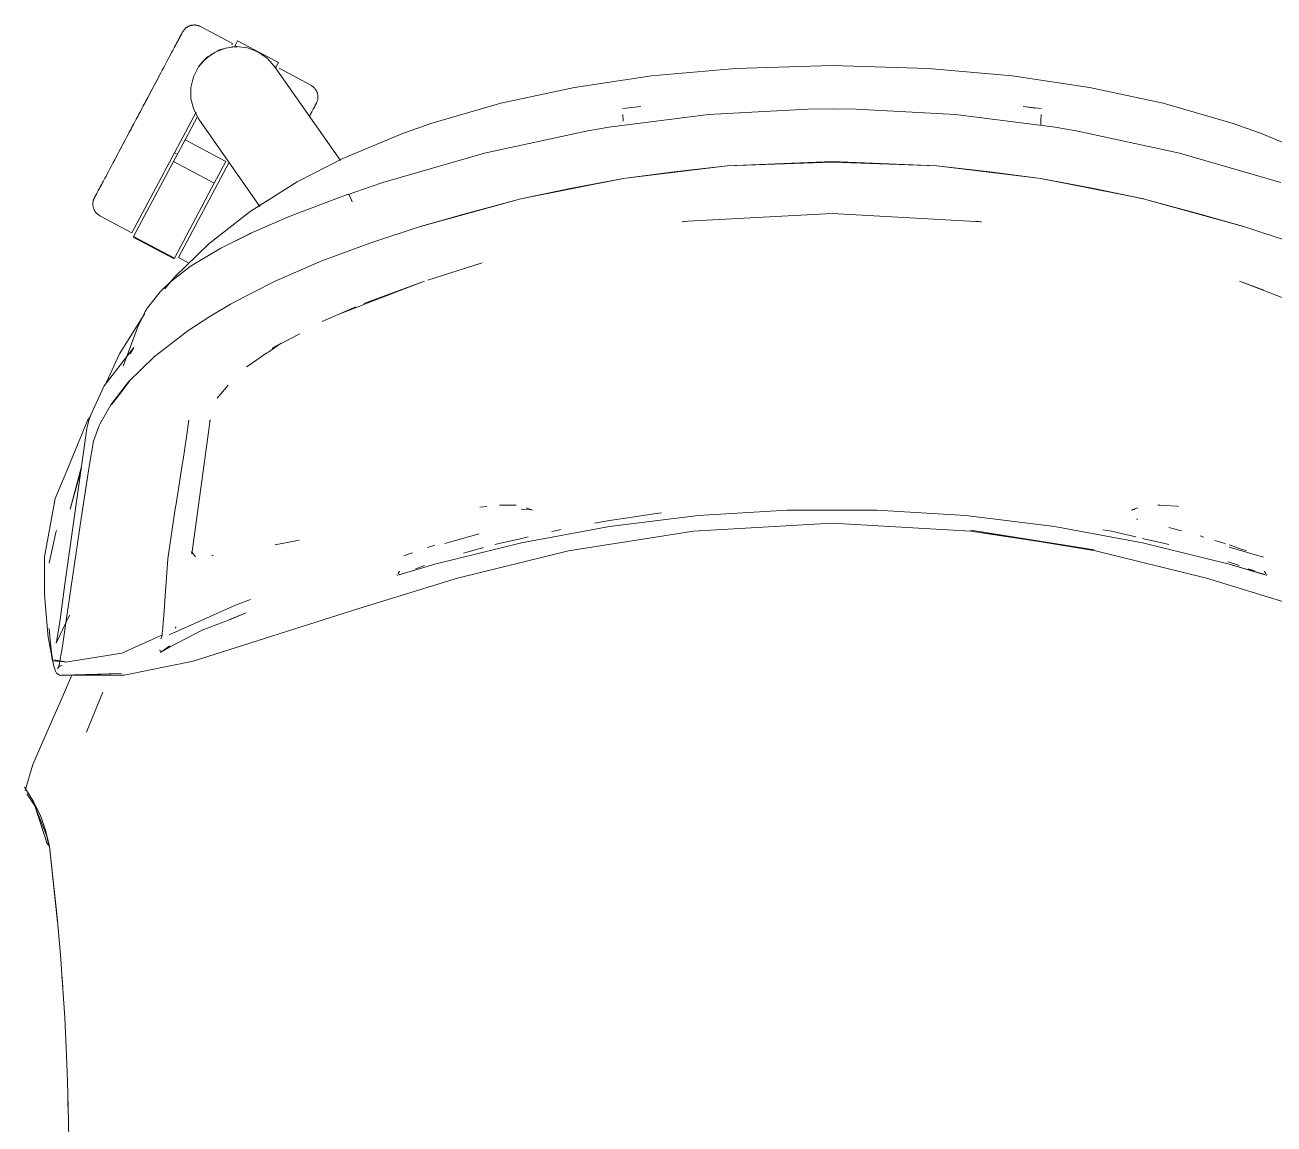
# Model space of a CAD drawing. Header units: millimetres. Extents: x 90978 to 295199, y -4084 to 97293.
# Drawn here: x 165350 to 165728.9, y 16150.9 to 16484.2 of the extents above; entities that cross this region are included whole.
import ezdxf

# ---------------------------------------------------------------- set-up
doc = ezdxf.new("R2010")
doc.units = ezdxf.units.MM
doc.header["$MEASUREMENT"] = 0
doc.layers.add('G-IMPT', color=8, linetype='CONTINUOUS', lineweight=9)
doc.layers.add('I-FURN', color=8, linetype='CONTINUOUS', lineweight=9)

msp = doc.modelspace()

# ---------------------------------------------------------------- linework, layer by layer
at = {"layer": 'G-IMPT'}
for p, q in [((165540.11, 16468.76), (165565.68, 16471.02)), ((165565.68, 16471.02), (165594.83, 16471.87)), ((165594.83, 16471.87), (165623.97, 16471.02)), ((165623.97, 16471.02), (165649.54, 16468.76)), ((165516.69, 16465.26), (165540.11, 16468.76)), ((165649.54, 16468.76), (165672.96, 16465.26)), ((165494.33, 16460.45), (165516.69, 16465.26)), ((165695.32, 16460.45), (165672.96, 16465.26)), ((165473.09, 16454.28), (165494.33, 16460.45)), ((165531.41, 16458.85), (165536.83, 16459.5)), ((165587.51, 16458.63), (165557.31, 16457.02)), ((165587.51, 16458.63), (165594.83, 16458.73)), ((165602.14, 16458.63), (165594.83, 16458.73)), ((165602.14, 16458.63), (165632.34, 16457.02)), ((165658.24, 16458.85), (165652.83, 16459.5)), ((165656.59, 16458.93), (165652.83, 16459.5)), ((165716.56, 16454.28), (165695.32, 16460.45)), ((165557.31, 16457.02), (165527.14, 16453.2)), ((165531.45, 16455), (165531.38, 16457.09)), ((165531.38, 16457.09), (165531.38, 16456.98)), ((165632.34, 16457.02), (165662.51, 16453.2)), ((165658.15, 16453.76), (165658.2, 16455)), ((165658.27, 16457.09), (165658.2, 16455)), ((165658.27, 16457.09), (165658.27, 16456.98)), ((165464.35, 16451.2), (165446.38, 16443.68)), ((165473.09, 16454.28), (165464.35, 16451.2)), ((165489.43, 16445.35), (165520.22, 16452.02)), ((165527.14, 16453.2), (165520.22, 16452.02)), ((165662.51, 16453.2), (165669.43, 16452.02)), ((165669.43, 16452.02), (165700.22, 16445.35)), ((165725.3, 16451.2), (165716.56, 16454.28)), ((165725.3, 16451.2), (165743.27, 16443.68)), ((165432.6, 16436.59), (165446.38, 16443.68)), ((165489.43, 16445.35), (165458.6, 16436.41)), ((165731.05, 16436.41), (165700.22, 16445.35)), ((165563.01, 16441.49), (165531.42, 16437.67)), ((165563.05, 16441.46), (165531.5, 16437.67)), ((165531.5, 16437.67), (165546.97, 16439.61)), ((165563.05, 16441.46), (165546.97, 16439.61)), ((165563.01, 16441.49), (165594.83, 16442.83)), ((165563.05, 16441.46), (165594.83, 16442.6)), ((165577.94, 16442.13), (165563.05, 16441.46)), ((165577.94, 16442.13), (165594.83, 16442.6)), ((165594.83, 16442.83), (165626.64, 16441.49)), ((165626.6, 16441.46), (165594.83, 16442.6)), ((165611.71, 16442.13), (165594.83, 16442.6)), ((165626.6, 16441.46), (165611.71, 16442.13)), ((165642.68, 16439.61), (165626.6, 16441.46)), ((165626.6, 16441.46), (165658.16, 16437.67)), ((165626.64, 16441.49), (165658.23, 16437.67)), ((165642.68, 16439.61), (165658.16, 16437.67)), ((165418.31, 16427.62), (165432.6, 16436.59)), ((165458.6, 16436.41), (165455, 16435.22)), ((165500.37, 16431.5), (165531.5, 16437.67)), ((165500.37, 16431.5), (165531.42, 16437.67)), ((165531.5, 16437.67), (165515.39, 16434.57)), ((165658.16, 16437.67), (165674.26, 16434.57)), ((165658.16, 16437.67), (165689.4, 16431.45)), ((165689.4, 16431.45), (165658.23, 16437.67)), ((165433.1, 16427.27), (165448.07, 16432.85)), ((165448.06, 16432.81), (165455, 16435.22)), ((165448.2, 16432.81), (165448.06, 16432.81)), ((165448.07, 16432.85), (165448.2, 16432.81)), ((165448.2, 16432.81), (165448.47, 16432.41)), ((165448.2, 16432.81), (165448.24, 16432.8)), ((165448.47, 16432.41), (165448.24, 16432.8)), ((165448.85, 16431.58), (165448.47, 16432.41)), ((165448.57, 16432.23), (165448.47, 16432.41)), ((165448.85, 16431.58), (165448.57, 16432.23)), ((165500.37, 16431.5), (165515.39, 16434.57)), ((165689.28, 16431.5), (165674.26, 16434.57)), ((165448.85, 16431.58), (165449.27, 16430.52)), ((165448.85, 16431.58), (165449.05, 16431.12)), ((165449.27, 16430.52), (165449.05, 16431.12)), ((165500.37, 16431.5), (165469.87, 16423.11)), ((165500.37, 16431.5), (165469.96, 16423.07)), ((165483.12, 16426.84), (165500.37, 16431.5)), ((165706.53, 16426.84), (165689.28, 16431.5)), ((165689.28, 16431.5), (165719.69, 16423.07)), ((165689.28, 16431.5), (165719.78, 16423.11)), ((165418.31, 16427.62), (165405.71, 16417.81)), ((165418.46, 16421.02), (165429.42, 16425.79)), ((165429.42, 16425.79), (165433.1, 16427.27)), ((165483.12, 16426.84), (165469.96, 16423.07)), ((165551.1, 16424.73), (165549.32, 16424.47)), ((165549.55, 16424.45), (165549.79, 16424.5)), ((165551.1, 16424.73), (165549.79, 16424.5)), ((165594.83, 16427.06), (165551.1, 16424.73)), ((165594.83, 16427), (165551.1, 16424.73)), ((165594.83, 16427), (165640.17, 16424.5)), ((165640.17, 16424.5), (165638.55, 16424.73)), ((165638.55, 16424.73), (165639.86, 16424.5)), ((165640.1, 16424.45), (165639.86, 16424.5)), ((165706.53, 16426.84), (165719.69, 16423.07)), ((165418.46, 16421.02), (165409.41, 16416.5)), ((165418.02, 16420.8), (165409.41, 16416.5)), ((165418.46, 16421.02), (165410.01, 16416.8)), ((165418.02, 16420.8), (165418.46, 16421.02)), ((165469.87, 16423.11), (165454.95, 16418.1)), ((165734.7, 16418.1), (165719.78, 16423.11)), ((165395.41, 16407.85), (165405.71, 16417.81)), ((165409.41, 16416.5), (165410.01, 16416.8)), ((165440.07, 16412.65), (165454.95, 16418.1)), ((165409.41, 16416.5), (165401.41, 16411.76)), ((165393.99, 16406.18), (165400.12, 16410.9)), ((165400.12, 16410.9), (165401.41, 16411.76)), ((165440.07, 16412.65), (165425.85, 16406.47)), ((165488.68, 16412.05), (165472.2, 16406.79)), ((165488.68, 16412.05), (165485.25, 16410.97)), ((165393.99, 16406.18), (165390.97, 16403.29)), ((165392.41, 16404.18), (165395.41, 16407.85)), ((165419.12, 16403.08), (165425.85, 16406.47)), ((165471.21, 16406.52), (165452.8, 16399.7)), ((165471.21, 16406.52), (165453.76, 16399.8)), ((165718.44, 16406.52), (165725.87, 16403.79)), ((165718.44, 16406.52), (165735.89, 16399.8)), ((165387.11, 16398.43), (165390.97, 16403.29)), ((165419.12, 16403.08), (165412.33, 16399.51)), ((165386.49, 16397.29), (165387.11, 16398.43)), ((165406.1, 16395.74), (165412.33, 16399.51)), ((165444.95, 16396.41), (165452.03, 16399.14)), ((165444.95, 16396.41), (165450.4, 16398.72)), ((165453.76, 16399.8), (165452.03, 16399.14)), ((165385.8, 16395.93), (165378.68, 16384.49)), ((165385.32, 16394.85), (165384.25, 16392.62)), ((165386.49, 16397.29), (165385.32, 16394.85)), ((165385.8, 16395.93), (165386.3, 16396.7)), ((165406.1, 16395.74), (165400, 16391.86)), ((165440.11, 16394.22), (165444.95, 16396.41)), ((165379.74, 16380.72), (165384.25, 16392.62)), ((165389.31, 16383.67), (165399.75, 16391.69)), ((165399.75, 16391.69), (165400, 16391.86)), ((165433.38, 16390.51), (165424.96, 16386.16)), ((165382.97, 16386.37), (165374.05, 16374.72)), ((165382.97, 16386.37), (165381.85, 16384.42)), ((165427.73, 16387.66), (165423.98, 16385.11)), ((165427.73, 16387.66), (165424.96, 16386.16)), ((165378.68, 16384.49), (165374.7, 16375.86)), ((165381.41, 16375.94), (165389.31, 16383.67)), ((165423.4, 16384.71), (165418.27, 16381.22)), ((165423.98, 16385.11), (165423.4, 16384.71)), ((165418.27, 16381.22), (165417.16, 16380.47)), ((165381.41, 16375.94), (165375.99, 16368.97)), ((165376.32, 16369.2), (165381.72, 16376.14)), ((165381.72, 16376.14), (165378.91, 16372.57)), ((165411.63, 16374.94), (165408.29, 16371.04)), ((165374.05, 16374.72), (165370.99, 16368.15)), ((165376.32, 16369.2), (165378.91, 16372.57)), ((165370.99, 16368.15), (165369.42, 16364.78)), ((165375.99, 16368.97), (165372.7, 16363.14)), ((165368.93, 16364.22), (165362.14, 16347.77)), ((165368.77, 16361.79), (165369.42, 16364.78)), ((165369.71, 16365.39), (165368.93, 16364.22)), ((165399, 16359.28), (165399.74, 16364.35)), ((165404.35, 16351.09), (165406.13, 16364.45)), ((165406.13, 16364.45), (165405.99, 16363.97)), ((165362.1, 16314.57), (165368.77, 16361.79)), ((165372.49, 16362.71), (165370.74, 16357.92)), ((165372.49, 16362.71), (165372.7, 16363.14)), ((165370.74, 16357.92), (165369.44, 16350.25)), ((165399, 16359.28), (165397.94, 16352.44)), ((165397.94, 16352.44), (165397.67, 16350.78)), ((165363.65, 16337.37), (165367.15, 16350.32)), ((165363.65, 16337.37), (165367, 16349.26)), ((165367.04, 16334.48), (165369.37, 16349.67)), ((165367.14, 16335.09), (165369.44, 16350.25)), ((165367.14, 16335.09), (165369.37, 16349.67)), ((165395.81, 16339.01), (165397.67, 16350.78)), ((165404.35, 16351.09), (165400.62, 16323.76)), ((165362.14, 16347.77), (165360.75, 16344.41)), ((165359.15, 16340.55), (165360.75, 16344.41)), ((165355.92, 16322.85), (165359.15, 16340.55)), ((165393.35, 16322.24), (165395.56, 16337.46)), ((165395.56, 16337.46), (165395.81, 16339.01)), ((165490.11, 16338.2), (165488.01, 16337.98)), ((165498.96, 16338.6), (165493.9, 16338.51)), ((165493.9, 16338.51), (165496.17, 16338.59)), ((165498.96, 16338.6), (165496.17, 16338.59)), ((165500.8, 16337.32), (165500.66, 16337.31)), ((165502.97, 16337.28), (165500.66, 16337.31)), ((165504.01, 16337.06), (165502.06, 16337.75)), ((165502.97, 16337.28), (165504.01, 16337.06)), ((165581.27, 16337.05), (165554.19, 16335.4)), ((165581.27, 16337.05), (165608.39, 16337.05)), ((165608.39, 16337.05), (165635.46, 16335.4)), ((165685.64, 16337.06), (165687.59, 16337.75)), ((165685.64, 16337.06), (165686.69, 16337.28)), ((165693.73, 16338.6), (165694.43, 16338.59)), ((165695.8, 16338.49), (165694.43, 16338.59)), ((165695.8, 16338.49), (165699.51, 16338.22)), ((165699.51, 16338.22), (165699.99, 16338.18)), ((165367.04, 16334.48), (165362.49, 16303.61)), ((165522.75, 16333.07), (165525.65, 16333.63)), ((165527.28, 16333.87), (165525.65, 16333.63)), ((165527.28, 16332.1), (165554.19, 16335.4)), ((165532.9, 16334.73), (165527.28, 16333.87)), ((165532.9, 16334.73), (165541.43, 16336.02)), ((165541.43, 16336.02), (165543.09, 16336.2)), ((165662.38, 16332.1), (165635.46, 16335.4)), ((165687.24, 16334.39), (165687.65, 16334.26)), ((165357.33, 16320.99), (165359.37, 16330.3)), ((165359.37, 16330.3), (165359.52, 16330.87)), ((165477.39, 16326.91), (165487.78, 16329.82)), ((165500.61, 16327.17), (165527.28, 16332.1)), ((165512.64, 16331.15), (165509.83, 16330.61)), ((165514.92, 16324.71), (165552.84, 16330.71)), ((165552.84, 16330.71), (165594.83, 16333.06)), ((165636.81, 16330.71), (165594.83, 16333.06)), ((165636.81, 16330.71), (165674.35, 16324.97)), ((165674.73, 16324.71), (165636.99, 16330.97)), ((165636.99, 16330.97), (165674.35, 16324.97)), ((165689.04, 16327.17), (165662.38, 16332.1)), ((165677, 16331.12), (165679.63, 16330.65)), ((165679.63, 16330.65), (165687.05, 16328.95)), ((165700.86, 16330.8), (165697, 16331.79)), ((165700.86, 16330.8), (165699.33, 16331.19)), ((165433.15, 16327.93), (165425.9, 16326.52)), ((165474.3, 16326.47), (165472.08, 16325.74)), ((165500.61, 16327.17), (165474.29, 16320.63)), ((165487.71, 16325.32), (165488.85, 16325.64)), ((165488.85, 16325.64), (165489.03, 16325.69)), ((165493.87, 16326.94), (165492.58, 16326.6)), ((165493.87, 16326.94), (165500.62, 16328.49)), ((165502.6, 16328.95), (165500.62, 16328.49)), ((165689.03, 16328.49), (165695.78, 16326.94)), ((165689.04, 16327.17), (165715.36, 16320.63)), ((165695.78, 16326.94), (165697.06, 16326.6)), ((165707.65, 16328.89), (165706.53, 16329.22)), ((165713.44, 16327.11), (165710.95, 16327.89)), ((165714.22, 16326.86), (165713.44, 16327.11)), ((165717.66, 16325.71), (165715.36, 16326.48)), ((165715.36, 16325.82), (165725.79, 16322.78)), ((165717.66, 16325.71), (165718.38, 16325.46)), ((165355.92, 16322.85), (165355.89, 16315.89)), ((165393.34, 16322.16), (165392.72, 16313.92)), ((165393.35, 16322.24), (165393.34, 16322.16)), ((165401.73, 16322.9), (165400.49, 16324.46)), ((165400.53, 16324.25), (165400.57, 16324.02)), ((165400.62, 16323.76), (165400.57, 16324.02)), ((165406.68, 16323.25), (165407.03, 16323.3)), ((165466.54, 16323.75), (165464.88, 16323.14)), ((165466.54, 16323.75), (165467.55, 16324.12)), ((165514.92, 16324.71), (165481.24, 16316.4)), ((165483.72, 16324.21), (165483.03, 16324)), ((165487.71, 16325.32), (165483.72, 16324.21)), ((165708.41, 16316.4), (165674.73, 16324.71)), ((165720.54, 16324.69), (165718.38, 16325.46)), ((165463.61, 16318.45), (165463.22, 16317.83)), ((165463.61, 16318.45), (165463.46, 16318.23)), ((165474.29, 16320.63), (165463.86, 16317.55)), ((165469.09, 16319.47), (165468.43, 16319.22)), ((165469.09, 16319.47), (165471.19, 16320.21)), ((165715.36, 16321.25), (165714.9, 16321.4)), ((165715.36, 16321.25), (165717.59, 16320.52)), ((165715.36, 16320.63), (165726.58, 16317.36)), ((165715.36, 16320.63), (165725.89, 16317.56)), ((165715.36, 16320.63), (165726.18, 16317.51)), ((165718.39, 16320.23), (165717.59, 16320.52)), ((165721.14, 16319.25), (165722.11, 16318.9)), ((165722.11, 16318.9), (165723.18, 16318.5)), ((165726.05, 16318.45), (165726.43, 16317.83)), ((165726.05, 16318.45), (165726.19, 16318.23)), ((165355.89, 16311.72), (165355.89, 16315.89)), ((165362.1, 16314.57), (165360.66, 16303.91)), ((165451.27, 16307.21), (165481.24, 16316.4)), ((165462.83, 16317.44), (165463.07, 16317.36)), ((165463.07, 16317.36), (165463.29, 16317.41)), ((165463.29, 16317.41), (165463.59, 16317.49)), ((165463.59, 16317.49), (165463.86, 16317.55)), ((165708.41, 16316.4), (165738.39, 16307.21)), ((165725.89, 16317.56), (165726.18, 16317.51)), ((165726.58, 16317.36), (165726.83, 16317.49)), ((165356.23, 16307.76), (165355.89, 16311.72)), ((165392.09, 16305.07), (165392.72, 16313.92)), ((165356.23, 16307.76), (165357.03, 16298.44)), ((165413.85, 16308.2), (165393.69, 16299.28)), ((165451.27, 16307.21), (165401.02, 16291.22)), ((165418.43, 16309.94), (165413.85, 16308.2)), ((165363.47, 16305.16), (165359.47, 16296.73)), ((165360.44, 16302.61), (165360.66, 16303.91)), ((165362.49, 16303.61), (165361.38, 16295.76)), ((165392.09, 16305.07), (165391.84, 16301.67)), ((165403.74, 16300.65), (165412.21, 16303.9)), ((165417.11, 16305.92), (165412, 16303.9)), ((165412, 16303.9), (165415.54, 16305.3)), ((165412.21, 16303.9), (165417.11, 16305.92)), ((165357.55, 16298.6), (165357.34, 16301.2)), ((165359.61, 16297.59), (165360.44, 16302.61)), ((165379.37, 16293.66), (165391.66, 16299.24)), ((165391.79, 16301.3), (165391.51, 16298.83)), ((165391.79, 16301.3), (165391.84, 16301.67)), ((165403.74, 16300.65), (165393.63, 16295.37)), ((165395.86, 16301.65), (165395.59, 16301.22)), ((165357.03, 16298.44), (165357.08, 16297.97)), ((165357.89, 16293.72), (165357.08, 16297.97)), ((165357.55, 16298.6), (165358.07, 16293.92)), ((165359.47, 16296.73), (165359.61, 16297.59)), ((165360.27, 16289.49), (165361.38, 16295.76)), ((165391.18, 16294.02), (165393.88, 16295.86)), ((165391.18, 16294.02), (165393.63, 16295.37)), ((165391.21, 16298), (165391.49, 16298.77)), ((165391.51, 16298.83), (165391.49, 16298.77)), ((165357.89, 16293.72), (165358.33, 16291.39)), ((165358.15, 16293.3), (165358.07, 16293.92)), ((165358.15, 16293.3), (165358.68, 16290.03)), ((165358.74, 16291.63), (165362.28, 16291)), ((165358.74, 16291.63), (165362.32, 16290.94)), ((165379.37, 16293.66), (165362.32, 16290.94)), ((165390.9, 16294.73), (165391.05, 16294.05)), ((165391.05, 16294.05), (165391.18, 16294.02)), ((165391.18, 16294.02), (165391.34, 16293.99)), ((165362.28, 16291), (165358.33, 16291.39)), ((165358.68, 16290.03), (165359.23, 16288.16)), ((165359.55, 16287.62), (165359.23, 16288.16)), ((165360.44, 16290.11), (165359.88, 16289.01)), ((165360.27, 16289.52), (165359.88, 16289.01)), ((165360.44, 16290.11), (165360.27, 16289.49)), ((165360.81, 16289.84), (165360.27, 16289.52)), ((165360.81, 16289.84), (165361.31, 16289.91)), ((165401.02, 16291.22), (165380.07, 16287.03)), ((165359.55, 16287.62), (165360.05, 16287.25)), ((165360.62, 16286.86), (165360.05, 16287.25)), ((165360.61, 16278.82), (165364.17, 16286.99)), ((165360.62, 16286.86), (165361.49, 16287.05)), ((165379.18, 16287.47), (165360.74, 16286.88)), ((165360.74, 16286.88), (165361.2, 16286.98)), ((165379.18, 16287.47), (165361.2, 16286.98)), ((165380.07, 16287.03), (165361.2, 16286.98)), ((165361.2, 16286.98), (165361.37, 16287.02)), ((165361.49, 16287.05), (165361.37, 16287.02)), ((165373.64, 16281.88), (165368.71, 16270.03)), ((165357.19, 16270.99), (165360.61, 16278.82)), ((165352.33, 16259.87), (165357.19, 16270.99)), ((165368.61, 16269.76), (165368.71, 16270.03)), ((165352.33, 16259.87), (165350.07, 16252.04)), ((165352.61, 16248.71), (165349.88, 16253.03)), ((165353.01, 16247.38), (165350.59, 16250.96)), ((165352.61, 16248.71), (165354.8, 16244.12)), ((165356.61, 16238.16), (165353.01, 16247.38)), ((165353.01, 16247.38), (165353.91, 16244.67)), ((165353.01, 16247.38), (165356.82, 16235.53)), ((165353.91, 16244.67), (165356.82, 16235.53)), ((165354.8, 16244.12), (165356.25, 16239.99)), ((165357.41, 16235.03), (165356.25, 16239.99)), ((165357.19, 16235.11), (165356.61, 16238.16)), ((165357.41, 16235.03), (165359.86, 16212.08)), ((165357.41, 16235.03), (165357.74, 16232.21)), ((165357.41, 16235.03), (165359.76, 16213.59)), ((165359.86, 16212.08), (165357.74, 16232.21)), ((165359.76, 16213.59), (165360.75, 16202.2)), ((165361.47, 16191.91), (165360.75, 16202.2)), ((165361.34, 16193.95), (165361.2, 16195.37)), ((165361.34, 16193.95), (165361.43, 16192.05)), ((165361.47, 16191.91), (165362.04, 16183.04)), ((165362.57, 16171.73), (165362.04, 16183.04)), ((165362.57, 16171.73), (165362.87, 16163.85)), ((165363.16, 16151.55), (165362.87, 16163.85)), ((165362.95, 16159.98), (165363.03, 16158.32)), ((165363.03, 16158.32), (165363.03, 16156.24)), ((165363.16, 16151.55), (165363.24, 16146.08))]:
    msp.add_line(p, q, dxfattribs=at)
at = {"layer": 'I-FURN'}
for p, q in [((165397.26, 16481.08), (165397.11, 16480.78)), ((165397.18, 16480.92), (165397.33, 16481.2)), ((165397.4, 16481.33), (165397.26, 16481.08)), ((165397.33, 16481.2), (165397.46, 16481.44)), ((165397.52, 16481.55), (165397.4, 16481.33)), ((165397.46, 16481.44), (165397.56, 16481.64)), ((165397.61, 16481.73), (165397.52, 16481.55)), ((165397.56, 16481.64), (165397.65, 16481.8)), ((165397.69, 16481.87), (165397.61, 16481.73)), ((165397.65, 16481.8), (165397.71, 16481.92)), ((165397.74, 16481.97), (165397.69, 16481.87)), ((165397.71, 16481.92), (165397.76, 16482.01)), ((165397.77, 16482.03), (165397.74, 16481.97)), ((165397.76, 16482.01), (165397.78, 16482.05)), ((165397.78, 16482.05), (165397.77, 16482.03)), ((165397.78, 16482.05), (165397.86, 16482.19)), ((165397.78, 16482.05), (165397.78, 16482.05)), ((165397.86, 16482.19), (165397.95, 16482.33)), ((165397.95, 16482.33), (165398.04, 16482.47)), ((165398.04, 16482.47), (165398.13, 16482.6)), ((165398.13, 16482.6), (165398.23, 16482.72)), ((165398.23, 16482.72), (165398.34, 16482.85)), ((165398.34, 16482.85), (165398.45, 16482.96)), ((165398.45, 16482.96), (165398.56, 16483.08)), ((165398.56, 16483.08), (165398.68, 16483.19)), ((165398.68, 16483.19), (165398.8, 16483.29)), ((165398.8, 16483.29), (165398.93, 16483.39)), ((165398.93, 16483.39), (165399.06, 16483.48)), ((165399.06, 16483.48), (165399.19, 16483.57)), ((165399.19, 16483.57), (165399.33, 16483.66)), ((165399.33, 16483.66), (165399.47, 16483.73)), ((165399.47, 16483.73), (165399.62, 16483.8)), ((165399.62, 16483.8), (165399.77, 16483.87)), ((165399.77, 16483.87), (165399.91, 16483.93)), ((165399.91, 16483.93), (165400.07, 16483.99)), ((165400.07, 16483.99), (165400.22, 16484.03)), ((165400.22, 16484.03), (165400.38, 16484.07)), ((165400.38, 16484.07), (165400.53, 16484.11)), ((165400.53, 16484.11), (165400.69, 16484.14)), ((165400.69, 16484.14), (165400.85, 16484.16)), ((165400.85, 16484.16), (165401.01, 16484.18)), ((165401.01, 16484.18), (165401.17, 16484.19)), ((165401.17, 16484.19), (165401.33, 16484.19)), ((165401.33, 16484.19), (165401.49, 16484.19)), ((165401.49, 16484.19), (165401.66, 16484.18)), ((165401.66, 16484.18), (165401.82, 16484.16)), ((165401.82, 16484.16), (165401.98, 16484.14)), ((165401.98, 16484.14), (165402.13, 16484.11)), ((165402.13, 16484.11), (165402.29, 16484.08)), ((165402.29, 16484.08), (165402.45, 16484.04)), ((165402.45, 16484.04), (165402.6, 16483.99)), ((165402.6, 16483.99), (165402.75, 16483.94)), ((165402.75, 16483.94), (165402.9, 16483.88)), ((165402.9, 16483.88), (165403.05, 16483.81)), ((165403.05, 16483.81), (165403.2, 16483.74)), ((165403.2, 16483.74), (165403.23, 16483.72)), ((165412.92, 16478.57), (165403.23, 16483.72)), ((165395.45, 16477.66), (165395.14, 16477.08)), ((165395.28, 16477.35), (165395.59, 16477.92)), ((165395.74, 16478.21), (165395.45, 16477.66)), ((165395.59, 16477.92), (165395.87, 16478.46)), ((165396.02, 16478.73), (165395.74, 16478.21)), ((165395.87, 16478.46), (165396.14, 16478.96)), ((165396.27, 16479.21), (165396.02, 16478.73)), ((165396.14, 16478.96), (165396.38, 16479.42)), ((165396.51, 16479.66), (165396.27, 16479.21)), ((165396.38, 16479.42), (165396.61, 16479.85)), ((165396.73, 16480.07), (165396.51, 16479.66)), ((165396.61, 16479.85), (165396.82, 16480.25)), ((165396.93, 16480.44), (165396.73, 16480.07)), ((165396.82, 16480.25), (165397.01, 16480.6)), ((165397.11, 16480.78), (165396.93, 16480.44)), ((165397.01, 16480.6), (165397.18, 16480.92)), ((165407.64, 16475.97), (165410.78, 16477.19)), ((165410.78, 16477.19), (165414.13, 16477.62)), ((165412.92, 16478.57), (165412.72, 16478.19)), ((165413.74, 16477.99), (165414.48, 16479.38)), ((165413.79, 16478.07), (165413.74, 16477.99)), ((165413.74, 16477.99), (165414.5, 16477.59)), ((165414.13, 16477.62), (165417.48, 16477.23)), ((165426.85, 16472.81), (165414.48, 16479.38)), ((165417.48, 16477.23), (165420.64, 16476.06)), ((165393.34, 16473.7), (165392.93, 16472.93)), ((165393.73, 16474.43), (165393.34, 16473.7)), ((165394.11, 16475.14), (165393.73, 16474.43)), ((165394.47, 16475.82), (165394.11, 16475.14)), ((165394.81, 16476.46), (165394.47, 16475.82)), ((165395.14, 16477.08), (165394.81, 16476.46)), ((165402.65, 16471.5), (165404.87, 16474.04)), ((165406.8, 16475.49), (165404.01, 16473.2)), ((165404.87, 16474.04), (165407.64, 16475.97)), ((165420.64, 16476.06), (165423.43, 16474.16)), ((165423.43, 16474.16), (165425.69, 16471.65)), ((165391.18, 16469.64), (165390.72, 16468.76)), ((165391.64, 16470.5), (165391.18, 16469.64)), ((165392.08, 16471.33), (165391.64, 16470.5)), ((165392.52, 16472.15), (165392.08, 16471.33)), ((165392.93, 16472.93), (165392.52, 16472.15)), ((165401.11, 16468.5), (165402.65, 16471.5)), ((165404.01, 16473.2), (165402.86, 16471.78)), ((165425.69, 16471.65), (165445.7, 16443.06)), ((165426.85, 16472.81), (165426.1, 16471.41)), ((165426.1, 16471.41), (165426.15, 16471.5)), ((165436.73, 16465.91), (165427.05, 16471.06)), ((165389.26, 16466.03), (165388.76, 16465.08)), ((165388.99, 16465.52), (165389.49, 16466.46)), ((165389.76, 16466.96), (165389.26, 16466.03)), ((165389.49, 16466.46), (165389.98, 16467.38)), ((165390.24, 16467.87), (165389.76, 16466.96)), ((165389.98, 16467.38), (165390.46, 16468.28)), ((165390.72, 16468.76), (165390.24, 16467.87)), ((165400.32, 16465.22), (165401.11, 16468.5)), ((165436.73, 16465.91), (165436.87, 16465.83)), ((165436.87, 16465.83), (165437.01, 16465.75)), ((165387.21, 16462.18), (165386.69, 16461.19)), ((165386.93, 16461.64), (165387.45, 16462.63)), ((165387.74, 16463.16), (165387.21, 16462.18)), ((165387.45, 16462.63), (165387.97, 16463.6)), ((165388.25, 16464.12), (165387.74, 16463.16)), ((165387.97, 16463.6), (165388.49, 16464.57)), ((165388.76, 16465.08), (165388.25, 16464.12)), ((165388.49, 16464.57), (165388.99, 16465.52)), ((165400.34, 16461.84), (165400.32, 16465.22)), ((165437.01, 16465.75), (165437.15, 16465.66)), ((165437.15, 16465.66), (165437.28, 16465.56)), ((165437.28, 16465.56), (165437.4, 16465.46)), ((165437.4, 16465.46), (165437.52, 16465.36)), ((165437.52, 16465.36), (165437.64, 16465.25)), ((165437.64, 16465.25), (165437.76, 16465.13)), ((165437.76, 16465.13), (165437.87, 16465.01)), ((165437.87, 16465.01), (165437.97, 16464.89)), ((165437.97, 16464.89), (165438.07, 16464.76)), ((165438.07, 16464.76), (165438.16, 16464.63)), ((165438.16, 16464.63), (165438.25, 16464.5)), ((165438.25, 16464.5), (165438.33, 16464.36)), ((165438.33, 16464.36), (165438.41, 16464.22)), ((165438.41, 16464.22), (165438.48, 16464.07)), ((165438.48, 16464.07), (165438.55, 16463.93)), ((165438.55, 16463.93), (165438.61, 16463.78)), ((165438.61, 16463.78), (165438.66, 16463.63)), ((165438.66, 16463.63), (165438.71, 16463.47)), ((165438.71, 16463.47), (165438.75, 16463.32)), ((165438.75, 16463.32), (165438.79, 16463.16)), ((165438.79, 16463.16), (165438.82, 16463)), ((165438.82, 16463), (165438.84, 16462.84)), ((165438.84, 16462.84), (165438.86, 16462.68)), ((165438.86, 16462.04), (165438.84, 16461.88)), ((165438.86, 16462.68), (165438.87, 16462.52)), ((165438.87, 16462.2), (165438.86, 16462.04)), ((165438.87, 16462.52), (165438.87, 16462.36)), ((165438.87, 16462.36), (165438.87, 16462.2)), ((165384.81, 16457.65), (165385.34, 16458.66)), ((165385.63, 16459.2), (165385.1, 16458.19)), ((165385.34, 16458.66), (165385.87, 16459.66)), ((165386.16, 16460.2), (165385.63, 16459.2)), ((165385.87, 16459.66), (165386.4, 16460.65)), ((165386.69, 16461.19), (165386.16, 16460.2)), ((165386.4, 16460.65), (165386.93, 16461.64)), ((165401.17, 16458.57), (165400.34, 16461.84)), ((165402.76, 16455.6), (165401.17, 16458.57)), ((165437, 16457.83), (165437.23, 16458.26)), ((165437.34, 16458.47), (165437.13, 16458.06)), ((165437.23, 16458.26), (165437.44, 16458.65)), ((165437.54, 16458.85), (165437.34, 16458.47)), ((165437.44, 16458.65), (165437.63, 16459.01)), ((165437.72, 16459.18), (165437.54, 16458.85)), ((165437.63, 16459.01), (165437.8, 16459.32)), ((165437.88, 16459.48), (165437.72, 16459.18)), ((165437.8, 16459.32), (165437.94, 16459.6)), ((165438.02, 16459.74), (165437.88, 16459.48)), ((165437.94, 16459.6), (165438.07, 16459.84)), ((165438.13, 16459.96), (165438.02, 16459.74)), ((165438.07, 16459.84), (165438.18, 16460.05)), ((165438.23, 16460.14), (165438.13, 16459.96)), ((165438.18, 16460.05), (165438.27, 16460.21)), ((165438.3, 16460.28), (165438.23, 16460.14)), ((165438.27, 16460.21), (165438.33, 16460.33)), ((165438.36, 16460.38), (165438.3, 16460.28)), ((165438.33, 16460.33), (165438.37, 16460.41)), ((165438.39, 16460.44), (165438.36, 16460.38)), ((165438.37, 16460.41), (165438.4, 16460.45)), ((165438.4, 16460.46), (165438.39, 16460.44)), ((165438.42, 16460.5), (165438.4, 16460.46)), ((165438.4, 16460.45), (165438.4, 16460.46)), ((165438.49, 16460.64), (165438.42, 16460.5)), ((165438.56, 16460.79), (165438.49, 16460.64)), ((165438.62, 16460.94), (165438.56, 16460.79)), ((165438.67, 16461.09), (165438.62, 16460.94)), ((165438.72, 16461.24), (165438.67, 16461.09)), ((165438.76, 16461.4), (165438.72, 16461.24)), ((165438.79, 16461.56), (165438.76, 16461.4)), ((165438.82, 16461.72), (165438.79, 16461.56)), ((165438.84, 16461.88), (165438.82, 16461.72)), ((165401.87, 16457.78), (165382.4, 16421.18)), ((165382.67, 16453.64), (165383.21, 16454.64)), ((165383.49, 16455.18), (165382.96, 16454.18)), ((165383.21, 16454.64), (165383.74, 16455.64)), ((165384.03, 16456.18), (165383.49, 16455.18)), ((165383.74, 16455.64), (165384.27, 16456.65)), ((165384.56, 16457.19), (165384.03, 16456.18)), ((165384.27, 16456.65), (165384.81, 16457.65)), ((165385.1, 16458.19), (165384.56, 16457.19)), ((165398.55, 16449.41), (165402.3, 16456.46)), ((165421.27, 16429.17), (165402.76, 16455.6)), ((165436.2, 16456.33), (165436.49, 16456.86)), ((165436.63, 16457.14), (165436.36, 16456.62)), ((165436.49, 16456.86), (165436.75, 16457.36)), ((165436.89, 16457.62), (165436.63, 16457.14)), ((165436.75, 16457.36), (165437, 16457.83)), ((165437.13, 16458.06), (165436.89, 16457.62)), ((165380.59, 16449.71), (165381.1, 16450.68)), ((165381.38, 16451.21), (165380.86, 16450.23)), ((165381.1, 16450.68), (165381.62, 16451.66)), ((165381.9, 16452.19), (165381.38, 16451.21)), ((165381.62, 16451.66), (165382.15, 16452.64)), ((165382.43, 16453.18), (165381.9, 16452.19)), ((165382.15, 16452.64), (165382.67, 16453.64)), ((165382.96, 16454.18), (165382.43, 16453.18)), ((165378.59, 16445.96), (165379.08, 16446.88)), ((165379.35, 16447.38), (165378.86, 16446.46)), ((165379.08, 16446.88), (165379.57, 16447.81)), ((165379.84, 16448.32), (165379.35, 16447.38)), ((165379.57, 16447.81), (165380.08, 16448.75)), ((165380.35, 16449.27), (165379.84, 16448.32)), ((165380.08, 16448.75), (165380.59, 16449.71)), ((165380.86, 16450.23), (165380.35, 16449.27)), ((165395.01, 16442.76), (165398.55, 16449.41)), ((165410.91, 16442.83), (165398.55, 16449.41)), ((165376.75, 16442.5), (165377.2, 16443.34)), ((165377.44, 16443.79), (165376.99, 16442.95)), ((165377.2, 16443.34), (165377.65, 16444.19)), ((165377.9, 16444.66), (165377.44, 16443.79)), ((165377.65, 16444.19), (165378.12, 16445.07)), ((165378.37, 16445.55), (165377.9, 16444.66)), ((165378.12, 16445.07), (165378.59, 16445.96)), ((165378.86, 16446.46), (165378.37, 16445.55)), ((165395.31, 16445.46), (165395.9, 16445.15)), ((165375.32, 16439.8), (165374.93, 16439.07)), ((165375.71, 16440.55), (165375.32, 16439.8)), ((165376.13, 16441.32), (165375.71, 16440.55)), ((165376.55, 16442.12), (165376.13, 16441.32)), ((165376.99, 16442.95), (165376.55, 16442.12)), ((165382.94, 16420.06), (165395.01, 16442.76)), ((165407.38, 16436.19), (165395.01, 16442.76)), ((165411.79, 16442.36), (165396.53, 16413.67)), ((165410.91, 16442.83), (165407.38, 16436.19)), ((165372.82, 16435.1), (165373.09, 16435.62)), ((165373.25, 16435.91), (165372.97, 16435.38)), ((165373.09, 16435.62), (165373.39, 16436.17)), ((165373.55, 16436.48), (165373.25, 16435.91)), ((165373.39, 16436.17), (165373.7, 16436.75)), ((165373.87, 16437.08), (165373.55, 16436.48)), ((165374.21, 16437.72), (165373.87, 16437.08)), ((165374.56, 16438.38), (165374.21, 16437.72)), ((165374.93, 16439.07), (165374.56, 16438.38)), ((165407.38, 16436.19), (165395.3, 16413.48)), ((165370.96, 16431.6), (165371.03, 16431.74)), ((165371.03, 16431.74), (165371.05, 16431.78)), ((165371.05, 16431.78), (165371.06, 16431.8)), ((165371.06, 16431.79), (165371.05, 16431.78)), ((165371.06, 16431.8), (165371.1, 16431.86)), ((165371.08, 16431.83), (165371.06, 16431.79)), ((165371.12, 16431.91), (165371.08, 16431.83)), ((165371.1, 16431.86), (165371.15, 16431.96)), ((165371.19, 16432.03), (165371.12, 16431.91)), ((165371.15, 16431.96), (165371.22, 16432.1)), ((165371.27, 16432.19), (165371.19, 16432.03)), ((165371.22, 16432.1), (165371.32, 16432.28)), ((165371.38, 16432.39), (165371.27, 16432.19)), ((165371.32, 16432.28), (165371.44, 16432.5)), ((165371.51, 16432.63), (165371.38, 16432.39)), ((165371.44, 16432.5), (165371.57, 16432.76)), ((165371.66, 16432.91), (165371.51, 16432.63)), ((165371.57, 16432.76), (165371.73, 16433.06)), ((165371.82, 16433.23), (165371.66, 16432.91)), ((165371.73, 16433.06), (165371.91, 16433.39)), ((165372.01, 16433.59), (165371.82, 16433.23)), ((165371.91, 16433.39), (165372.11, 16433.76)), ((165372.22, 16433.98), (165372.01, 16433.59)), ((165372.11, 16433.76), (165372.33, 16434.17)), ((165372.45, 16434.41), (165372.22, 16433.98)), ((165372.33, 16434.17), (165372.56, 16434.62)), ((165372.7, 16434.88), (165372.45, 16434.41)), ((165372.56, 16434.62), (165372.82, 16435.1)), ((165372.97, 16435.38), (165372.7, 16434.88)), ((165370.58, 16430.04), (165370.59, 16430.2)), ((165370.58, 16429.88), (165370.58, 16430.04)), ((165370.58, 16429.72), (165370.58, 16429.88)), ((165370.59, 16429.56), (165370.58, 16429.72)), ((165370.59, 16430.2), (165370.61, 16430.36)), ((165370.61, 16429.4), (165370.59, 16429.56)), ((165370.61, 16430.36), (165370.63, 16430.52)), ((165370.63, 16429.24), (165370.61, 16429.4)), ((165370.63, 16430.52), (165370.66, 16430.68)), ((165370.66, 16429.08), (165370.63, 16429.24)), ((165370.66, 16430.68), (165370.69, 16430.84)), ((165370.7, 16428.92), (165370.66, 16429.08)), ((165370.69, 16430.84), (165370.74, 16430.99)), ((165370.74, 16428.77), (165370.7, 16428.92)), ((165370.74, 16430.99), (165370.78, 16431.15)), ((165370.79, 16428.61), (165370.74, 16428.77)), ((165370.78, 16431.15), (165370.84, 16431.3)), ((165370.84, 16428.46), (165370.79, 16428.61)), ((165370.84, 16431.3), (165370.9, 16431.45)), ((165370.9, 16428.31), (165370.84, 16428.46)), ((165370.9, 16431.45), (165370.96, 16431.6)), ((165370.97, 16428.16), (165370.9, 16428.31)), ((165371.04, 16428.02), (165370.97, 16428.16)), ((165371.12, 16427.88), (165371.04, 16428.02)), ((165371.2, 16427.74), (165371.12, 16427.88)), ((165371.29, 16427.6), (165371.2, 16427.74)), ((165371.38, 16427.47), (165371.29, 16427.6)), ((165371.48, 16427.35), (165371.38, 16427.47)), ((165371.59, 16427.22), (165371.48, 16427.35)), ((165371.7, 16427.1), (165371.59, 16427.22)), ((165371.81, 16426.99), (165371.7, 16427.1)), ((165371.93, 16426.88), (165371.81, 16426.99)), ((165372.05, 16426.78), (165371.93, 16426.88)), ((165372.18, 16426.68), (165372.05, 16426.78)), ((165372.31, 16426.58), (165372.18, 16426.68)), ((165372.44, 16426.49), (165372.31, 16426.58)), ((165372.58, 16426.41), (165372.44, 16426.49)), ((165372.72, 16426.33), (165372.58, 16426.41)), ((165372.72, 16426.33), (165382.4, 16421.18)), ((165382.85, 16419.88), (165395.21, 16413.31)), ((165395.3, 16413.48), (165382.94, 16420.06)), ((165396.53, 16413.67), (165399.69, 16411.99))]:
    msp.add_line(p, q, dxfattribs=at)
for points in [[(165412.69, 16477.52), (165413.06, 16477.56), (165413.73, 16477.6), (165414.27, 16477.59), (165414.5, 16477.59)], [(165404.35, 16473.55), (165404.75, 16473.95), (165405.17, 16474.32), (165405.59, 16474.65)]]:
    msp.add_open_spline(points, degree=3, dxfattribs=at)
msp.add_open_spline([(165408.19, 16476.26), (165408.35, 16476.33), (165408.99, 16476.62), (165409.61, 16476.85), (165410.08, 16476.99)], degree=3, knots=[-0.5319761, -0.5319761, -0.5319761, -0.5319761, -0.5, -0.4, -0.4, -0.4, -0.4], dxfattribs=at)

doc.saveas('drawing.dxf')
